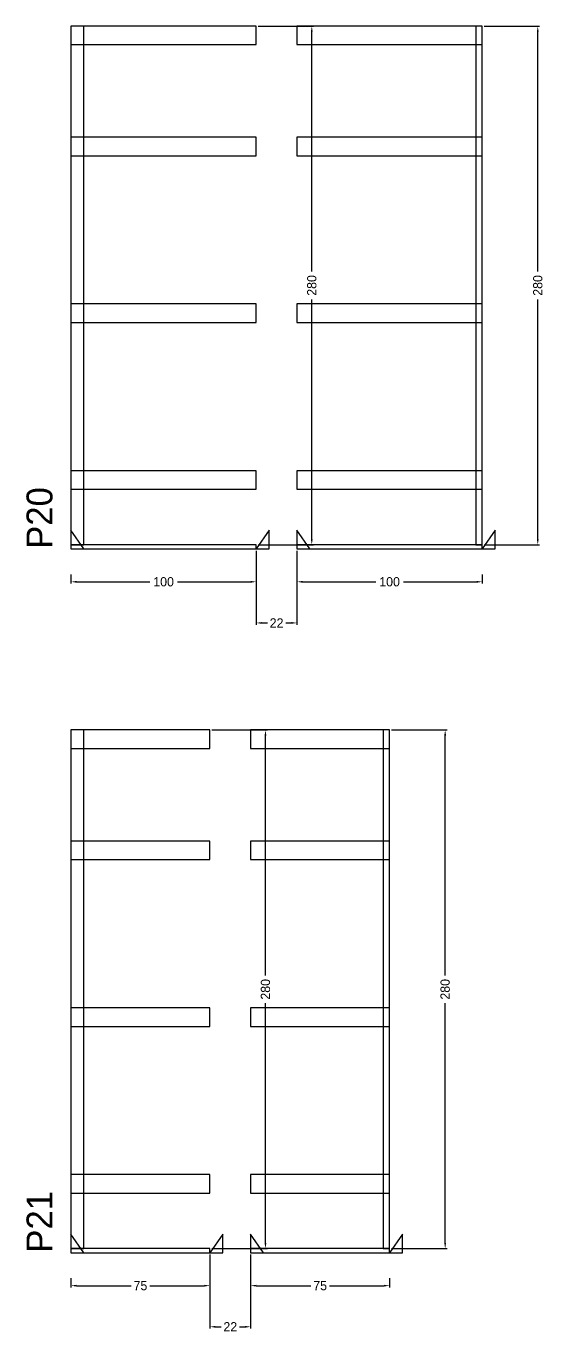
# Model space of a CAD drawing. Header units: centimetres. Extents: x -10500 to 4299, y -12546 to 295.
# Drawn here: x 3976 to 4255, y -3843 to -3138 of the extents above; entities that cross this region are included whole.
import ezdxf

# ---------------------------------------------------------------- set-up
doc = ezdxf.new("R2010")
doc.units = ezdxf.units.CM
for name, color, linetype in [('COTA', 241, 'Continuous'), ('NOMENCLATURA', 7, 'Continuous'), ('SARR_2.2x10', 60, 'Continuous'), ('SARR_2.2x7', 40, 'Continuous')]:
    doc.layers.add(name, color=color, linetype=linetype)
doc.dimstyles.new('PAINEL-NOVA', dxfattribs={"dimtxt": 5, "dimasz": 3, "dimexe": 1, "dimexo": 1, "dimgap": 1, "dimtad": 1, "dimcen": 2.5, "dimazin": 3, "dimtfac": 1, "dimtmove": 0, "dimatfit": 3})

# ---------------------------------------------------------------- blocks, each defined once
blk = doc.blocks.new('_CLOSEDFILLED')
at = {"color": 0, "linetype": 'BYBLOCK'}
blk.add_solid([(-1, 0.16), (0, 0), (-1, -0.16)], dxfattribs=at)
blk = doc.blocks.new('*D327')
for p, q in [((4000, -3433.8), (4000, -3438.8)), ((4100, -3433.8), (4100, -3438.8)), ((4003, -3437.8), (4042.5, -3437.8)), ((4057.5, -3437.8), (4097, -3437.8))]:
    blk.add_line(p, q)
at = {"layer": 'Defpoints'}
for p in [(4000, -3432.8), (4100, -3432.8), (4000, -3437.8)]:
    blk.add_point(p, dxfattribs=at)
at = {"layer": 'SARR_2.2x10', "xscale": 3, "yscale": 3, "rotation": 180}
blk.add_blockref('_CLOSEDFILLED', (4000, -3437.8), dxfattribs=at)
at = {"layer": 'SARR_2.2x10', "xscale": 3, "yscale": 3}
blk.add_blockref('_CLOSEDFILLED', (4100, -3437.8), dxfattribs=at)
at = {"layer": 'SARR_2.2x10', "insert": (4050, -3437.8), "char_height": 5, "attachment_point": 5}
blk.add_mtext('100', dxfattribs=at)
blk = doc.blocks.new('*D328')
for p, q in [((4101, -3137.8), (4131, -3137.8)), ((4130, -3270.3), (4130, -3140.8)), ((4130, -3414.8), (4130, -3285.3)), ((4101, -3417.8), (4131, -3417.8))]:
    blk.add_line(p, q)
at = {"layer": 'Defpoints'}
for p in [(4100, -3137.8), (4100, -3417.8), (4130, -3417.8)]:
    blk.add_point(p, dxfattribs=at)
at = {"layer": 'SARR_2.2x10', "xscale": 3, "yscale": 3}
for p, rotation in [((4130, -3137.8), 90), ((4130, -3417.8), 270)]:
    blk.add_blockref('_CLOSEDFILLED', p, dxfattribs=dict(at, rotation=rotation))
at = {"layer": 'SARR_2.2x10', "insert": (4130, -3277.8), "char_height": 5, "attachment_point": 5, "rotation": 90}
blk.add_mtext('280', dxfattribs=at)
blk = doc.blocks.new('GRA-E')
at = {"layer": 'SARR_2.2x7'}
blk.add_lwpolyline([(0, 0), (7, 0), (0, 10)], close=True, dxfattribs=at)
blk = doc.blocks.new('GRA-D')
at = {"layer": 'SARR_2.2x7'}
blk.add_lwpolyline([(0, 0), (7, 0), (7, 10)], close=True, dxfattribs=at)
blk = doc.blocks.new('*D329')
for p, q in [((4122, -3433.8), (4122, -3438.8)), ((4222, -3433.8), (4222, -3438.8)), ((4125, -3437.8), (4164.5, -3437.8)), ((4179.5, -3437.8), (4219, -3437.8))]:
    blk.add_line(p, q)
at = {"layer": 'Defpoints'}
for p in [(4122, -3432.8), (4222, -3432.8), (4122, -3437.8)]:
    blk.add_point(p, dxfattribs=at)
at = {"layer": 'SARR_2.2x10', "xscale": 3, "yscale": 3, "rotation": 180}
blk.add_blockref('_CLOSEDFILLED', (4122, -3437.8), dxfattribs=at)
at = {"layer": 'SARR_2.2x10', "xscale": 3, "yscale": 3}
blk.add_blockref('_CLOSEDFILLED', (4222, -3437.8), dxfattribs=at)
at = {"layer": 'SARR_2.2x10', "insert": (4172, -3437.8), "char_height": 5, "attachment_point": 5}
blk.add_mtext('100', dxfattribs=at)
blk = doc.blocks.new('*D330')
for p, q in [((4223, -3137.8), (4253, -3137.8)), ((4252, -3270.3), (4252, -3140.8)), ((4252, -3414.8), (4252, -3285.3)), ((4223, -3417.8), (4253, -3417.8))]:
    blk.add_line(p, q)
at = {"layer": 'Defpoints'}
for p in [(4222, -3137.8), (4222, -3417.8), (4252, -3417.8)]:
    blk.add_point(p, dxfattribs=at)
at = {"layer": 'SARR_2.2x10', "xscale": 3, "yscale": 3}
for p, rotation in [((4252, -3137.8), 90), ((4252, -3417.8), 270)]:
    blk.add_blockref('_CLOSEDFILLED', p, dxfattribs=dict(at, rotation=rotation))
at = {"layer": 'SARR_2.2x10', "insert": (4252, -3277.8), "char_height": 5, "attachment_point": 5, "rotation": 90}
blk.add_mtext('280', dxfattribs=at)
blk = doc.blocks.new('*D331')
for p, q in [((4223, -3137.8), (4253, -3137.8)), ((4252, -3270.3), (4252, -3140.8)), ((4252, -3414.8), (4252, -3285.3)), ((4223, -3417.8), (4253, -3417.8))]:
    blk.add_line(p, q)
at = {"layer": 'Defpoints'}
for p in [(4222, -3137.8), (4222, -3417.8), (4252, -3417.8)]:
    blk.add_point(p, dxfattribs=at)
at = {"layer": 'SARR_2.2x10', "xscale": 3, "yscale": 3}
for p, rotation in [((4252, -3137.8), 90), ((4252, -3417.8), 270)]:
    blk.add_blockref('_CLOSEDFILLED', p, dxfattribs=dict(at, rotation=rotation))
at = {"layer": 'SARR_2.2x10', "insert": (4252, -3277.8), "char_height": 5, "attachment_point": 5, "rotation": 90}
blk.add_mtext('280', dxfattribs=at)
blk = doc.blocks.new('*D332')
for p, q in [((4223, -3137.8), (4253, -3137.8)), ((4252, -3270.3), (4252, -3140.8)), ((4252, -3414.8), (4252, -3285.3)), ((4223, -3417.8), (4253, -3417.8))]:
    blk.add_line(p, q)
at = {"layer": 'Defpoints'}
for p in [(4222, -3137.8), (4222, -3417.8), (4252, -3417.8)]:
    blk.add_point(p, dxfattribs=at)
at = {"layer": 'SARR_2.2x10', "xscale": 3, "yscale": 3}
for p, rotation in [((4252, -3137.8), 90), ((4252, -3417.8), 270)]:
    blk.add_blockref('_CLOSEDFILLED', p, dxfattribs=dict(at, rotation=rotation))
at = {"layer": 'SARR_2.2x10', "insert": (4252, -3277.8), "char_height": 5, "attachment_point": 5, "rotation": 90}
blk.add_mtext('280', dxfattribs=at)
blk = doc.blocks.new('*D333')
for p, q in [((4223, -3137.8), (4253, -3137.8)), ((4252, -3270.3), (4252, -3140.8)), ((4252, -3414.8), (4252, -3285.3)), ((4223, -3417.8), (4253, -3417.8))]:
    blk.add_line(p, q)
at = {"layer": 'Defpoints'}
for p in [(4222, -3137.8), (4222, -3417.8), (4252, -3417.8)]:
    blk.add_point(p, dxfattribs=at)
at = {"layer": 'SARR_2.2x10', "xscale": 3, "yscale": 3}
for p, rotation in [((4252, -3137.8), 90), ((4252, -3417.8), 270)]:
    blk.add_blockref('_CLOSEDFILLED', p, dxfattribs=dict(at, rotation=rotation))
at = {"layer": 'SARR_2.2x10', "insert": (4252, -3277.8), "char_height": 5, "attachment_point": 5, "rotation": 90}
blk.add_mtext('280', dxfattribs=at)
blk = doc.blocks.new('*D334')
for p, q in [((4223, -3137.8), (4253, -3137.8)), ((4252, -3270.3), (4252, -3140.8)), ((4252, -3414.8), (4252, -3285.3)), ((4223, -3417.8), (4253, -3417.8))]:
    blk.add_line(p, q)
at = {"layer": 'Defpoints'}
for p in [(4222, -3137.8), (4222, -3417.8), (4252, -3417.8)]:
    blk.add_point(p, dxfattribs=at)
at = {"layer": 'SARR_2.2x10', "xscale": 3, "yscale": 3}
for p, rotation in [((4252, -3137.8), 90), ((4252, -3417.8), 270)]:
    blk.add_blockref('_CLOSEDFILLED', p, dxfattribs=dict(at, rotation=rotation))
at = {"layer": 'SARR_2.2x10', "insert": (4252, -3277.8), "char_height": 5, "attachment_point": 5, "rotation": 90}
blk.add_mtext('280', dxfattribs=at)
blk = doc.blocks.new('*D335')
for p, q in [((4223, -3137.8), (4253, -3137.8)), ((4252, -3270.3), (4252, -3140.8)), ((4252, -3414.8), (4252, -3285.3)), ((4223, -3417.8), (4253, -3417.8))]:
    blk.add_line(p, q)
at = {"layer": 'Defpoints'}
for p in [(4222, -3137.8), (4222, -3417.8), (4252, -3417.8)]:
    blk.add_point(p, dxfattribs=at)
at = {"layer": 'SARR_2.2x10', "xscale": 3, "yscale": 3}
for p, rotation in [((4252, -3137.8), 90), ((4252, -3417.8), 270)]:
    blk.add_blockref('_CLOSEDFILLED', p, dxfattribs=dict(at, rotation=rotation))
at = {"layer": 'SARR_2.2x10', "insert": (4252, -3277.8), "char_height": 5, "attachment_point": 5, "rotation": 90}
blk.add_mtext('280', dxfattribs=at)
blk = doc.blocks.new('*D336')
for p, q in [((4223, -3137.8), (4253, -3137.8)), ((4252, -3270.3), (4252, -3140.8)), ((4252, -3414.8), (4252, -3285.3)), ((4223, -3417.8), (4253, -3417.8))]:
    blk.add_line(p, q)
at = {"layer": 'Defpoints'}
for p in [(4222, -3137.8), (4222, -3417.8), (4252, -3417.8)]:
    blk.add_point(p, dxfattribs=at)
at = {"layer": 'SARR_2.2x10', "xscale": 3, "yscale": 3}
for p, rotation in [((4252, -3137.8), 90), ((4252, -3417.8), 270)]:
    blk.add_blockref('_CLOSEDFILLED', p, dxfattribs=dict(at, rotation=rotation))
at = {"layer": 'SARR_2.2x10', "insert": (4252, -3277.8), "char_height": 5, "attachment_point": 5, "rotation": 90}
blk.add_mtext('280', dxfattribs=at)
blk = doc.blocks.new('*D337')
for p, q in [((4223, -3137.8), (4253, -3137.8)), ((4252, -3270.3), (4252, -3140.8)), ((4252, -3414.8), (4252, -3285.3)), ((4223, -3417.8), (4253, -3417.8))]:
    blk.add_line(p, q)
at = {"layer": 'Defpoints'}
for p in [(4222, -3137.8), (4222, -3417.8), (4252, -3417.8)]:
    blk.add_point(p, dxfattribs=at)
at = {"layer": 'SARR_2.2x10', "xscale": 3, "yscale": 3}
for p, rotation in [((4252, -3137.8), 90), ((4252, -3417.8), 270)]:
    blk.add_blockref('_CLOSEDFILLED', p, dxfattribs=dict(at, rotation=rotation))
at = {"layer": 'SARR_2.2x10', "insert": (4252, -3277.8), "char_height": 5, "attachment_point": 5, "rotation": 90}
blk.add_mtext('280', dxfattribs=at)
blk = doc.blocks.new('*D338')
for p, q in [((4223, -3137.8), (4253, -3137.8)), ((4252, -3270.3), (4252, -3140.8)), ((4252, -3414.8), (4252, -3285.3)), ((4223, -3417.8), (4253, -3417.8))]:
    blk.add_line(p, q)
at = {"layer": 'Defpoints'}
for p in [(4222, -3137.8), (4222, -3417.8), (4252, -3417.8)]:
    blk.add_point(p, dxfattribs=at)
at = {"layer": 'SARR_2.2x10', "xscale": 3, "yscale": 3}
for p, rotation in [((4252, -3137.8), 90), ((4252, -3417.8), 270)]:
    blk.add_blockref('_CLOSEDFILLED', p, dxfattribs=dict(at, rotation=rotation))
at = {"layer": 'SARR_2.2x10', "insert": (4252, -3277.8), "char_height": 5, "attachment_point": 5, "rotation": 90}
blk.add_mtext('280', dxfattribs=at)
blk = doc.blocks.new('*D339')
for p, q in [((4223, -3137.8), (4253, -3137.8)), ((4252, -3270.3), (4252, -3140.8)), ((4252, -3414.8), (4252, -3285.3)), ((4223, -3417.8), (4253, -3417.8))]:
    blk.add_line(p, q)
at = {"layer": 'Defpoints'}
for p in [(4222, -3137.8), (4222, -3417.8), (4252, -3417.8)]:
    blk.add_point(p, dxfattribs=at)
at = {"layer": 'SARR_2.2x10', "xscale": 3, "yscale": 3}
for p, rotation in [((4252, -3137.8), 90), ((4252, -3417.8), 270)]:
    blk.add_blockref('_CLOSEDFILLED', p, dxfattribs=dict(at, rotation=rotation))
at = {"layer": 'SARR_2.2x10', "insert": (4252, -3277.8), "char_height": 5, "attachment_point": 5, "rotation": 90}
blk.add_mtext('280', dxfattribs=at)
blk = doc.blocks.new('*D340')
for p, q in [((4100, -3421), (4100, -3461)), ((4122, -3421), (4122, -3461)), ((4103, -3460), (4106, -3460)), ((4116, -3460), (4119, -3460))]:
    blk.add_line(p, q)
at = {"layer": 'Defpoints'}
for p in [(4100, -3420), (4122, -3420), (4100, -3460)]:
    blk.add_point(p, dxfattribs=at)
at = {"layer": 'COTA', "xscale": 3, "yscale": 3, "rotation": 180}
blk.add_blockref('_CLOSEDFILLED', (4100, -3460), dxfattribs=at)
at = {"layer": 'COTA', "xscale": 3, "yscale": 3}
blk.add_blockref('_CLOSEDFILLED', (4122, -3460), dxfattribs=at)
at = {"layer": 'COTA', "insert": (4111, -3460), "char_height": 5, "attachment_point": 5}
blk.add_mtext('22', dxfattribs=at)
blk = doc.blocks.new('*D361')
for p, q in [((4000, -3813.8), (4000, -3818.8)), ((4075, -3813.8), (4075, -3818.8)), ((4003, -3817.8), (4032.5, -3817.8)), ((4042.5, -3817.8), (4072, -3817.8))]:
    blk.add_line(p, q)
at = {"layer": 'Defpoints'}
for p in [(4000, -3812.8), (4075, -3812.8), (4000, -3817.8)]:
    blk.add_point(p, dxfattribs=at)
at = {"layer": 'SARR_2.2x10', "xscale": 3, "yscale": 3, "rotation": 180}
blk.add_blockref('_CLOSEDFILLED', (4000, -3817.8), dxfattribs=at)
at = {"layer": 'SARR_2.2x10', "xscale": 3, "yscale": 3}
blk.add_blockref('_CLOSEDFILLED', (4075, -3817.8), dxfattribs=at)
at = {"layer": 'SARR_2.2x10', "insert": (4037.5, -3817.8), "char_height": 5, "attachment_point": 5}
blk.add_mtext('75', dxfattribs=at)
blk = doc.blocks.new('*D362')
for p, q in [((4076, -3517.8), (4106, -3517.8)), ((4105, -3650.3), (4105, -3520.8)), ((4105, -3794.8), (4105, -3665.3)), ((4076, -3797.8), (4106, -3797.8))]:
    blk.add_line(p, q)
at = {"layer": 'Defpoints'}
for p in [(4075, -3517.8), (4075, -3797.8), (4105, -3797.8)]:
    blk.add_point(p, dxfattribs=at)
at = {"layer": 'SARR_2.2x10', "xscale": 3, "yscale": 3}
for p, rotation in [((4105, -3517.8), 90), ((4105, -3797.8), 270)]:
    blk.add_blockref('_CLOSEDFILLED', p, dxfattribs=dict(at, rotation=rotation))
at = {"layer": 'SARR_2.2x10', "insert": (4105, -3657.8), "char_height": 5, "attachment_point": 5, "rotation": 90}
blk.add_mtext('280', dxfattribs=at)
blk = doc.blocks.new('*D363')
for p, q in [((4097, -3813.8), (4097, -3818.8)), ((4172, -3813.8), (4172, -3818.8)), ((4100, -3817.8), (4129.5, -3817.8)), ((4139.5, -3817.8), (4169, -3817.8))]:
    blk.add_line(p, q)
at = {"layer": 'Defpoints'}
for p in [(4097, -3812.8), (4172, -3812.8), (4097, -3817.8)]:
    blk.add_point(p, dxfattribs=at)
at = {"layer": 'SARR_2.2x10', "xscale": 3, "yscale": 3, "rotation": 180}
blk.add_blockref('_CLOSEDFILLED', (4097, -3817.8), dxfattribs=at)
at = {"layer": 'SARR_2.2x10', "xscale": 3, "yscale": 3}
blk.add_blockref('_CLOSEDFILLED', (4172, -3817.8), dxfattribs=at)
at = {"layer": 'SARR_2.2x10', "insert": (4134.5, -3817.8), "char_height": 5, "attachment_point": 5}
blk.add_mtext('75', dxfattribs=at)
blk = doc.blocks.new('*D364')
for p, q in [((4173, -3517.8), (4203, -3517.8)), ((4202, -3650.3), (4202, -3520.8)), ((4202, -3794.8), (4202, -3665.3)), ((4173, -3797.8), (4203, -3797.8))]:
    blk.add_line(p, q)
at = {"layer": 'Defpoints'}
for p in [(4172, -3517.8), (4172, -3797.8), (4202, -3797.8)]:
    blk.add_point(p, dxfattribs=at)
at = {"layer": 'SARR_2.2x10', "xscale": 3, "yscale": 3}
for p, rotation in [((4202, -3517.8), 90), ((4202, -3797.8), 270)]:
    blk.add_blockref('_CLOSEDFILLED', p, dxfattribs=dict(at, rotation=rotation))
at = {"layer": 'SARR_2.2x10', "insert": (4202, -3657.8), "char_height": 5, "attachment_point": 5, "rotation": 90}
blk.add_mtext('280', dxfattribs=at)
blk = doc.blocks.new('*D365')
for p, q in [((4173, -3517.8), (4203, -3517.8)), ((4202, -3650.3), (4202, -3520.8)), ((4202, -3794.8), (4202, -3665.3)), ((4173, -3797.8), (4203, -3797.8))]:
    blk.add_line(p, q)
at = {"layer": 'Defpoints'}
for p in [(4172, -3517.8), (4172, -3797.8), (4202, -3797.8)]:
    blk.add_point(p, dxfattribs=at)
at = {"layer": 'SARR_2.2x10', "xscale": 3, "yscale": 3}
for p, rotation in [((4202, -3517.8), 90), ((4202, -3797.8), 270)]:
    blk.add_blockref('_CLOSEDFILLED', p, dxfattribs=dict(at, rotation=rotation))
at = {"layer": 'SARR_2.2x10', "insert": (4202, -3657.8), "char_height": 5, "attachment_point": 5, "rotation": 90}
blk.add_mtext('280', dxfattribs=at)
blk = doc.blocks.new('*D366')
for p, q in [((4173, -3517.8), (4203, -3517.8)), ((4202, -3650.3), (4202, -3520.8)), ((4202, -3794.8), (4202, -3665.3)), ((4173, -3797.8), (4203, -3797.8))]:
    blk.add_line(p, q)
at = {"layer": 'Defpoints'}
for p in [(4172, -3517.8), (4172, -3797.8), (4202, -3797.8)]:
    blk.add_point(p, dxfattribs=at)
at = {"layer": 'SARR_2.2x10', "xscale": 3, "yscale": 3}
for p, rotation in [((4202, -3517.8), 90), ((4202, -3797.8), 270)]:
    blk.add_blockref('_CLOSEDFILLED', p, dxfattribs=dict(at, rotation=rotation))
at = {"layer": 'SARR_2.2x10', "insert": (4202, -3657.8), "char_height": 5, "attachment_point": 5, "rotation": 90}
blk.add_mtext('280', dxfattribs=at)
blk = doc.blocks.new('*D367')
for p, q in [((4173, -3517.8), (4203, -3517.8)), ((4202, -3650.3), (4202, -3520.8)), ((4202, -3794.8), (4202, -3665.3)), ((4173, -3797.8), (4203, -3797.8))]:
    blk.add_line(p, q)
at = {"layer": 'Defpoints'}
for p in [(4172, -3517.8), (4172, -3797.8), (4202, -3797.8)]:
    blk.add_point(p, dxfattribs=at)
at = {"layer": 'SARR_2.2x10', "xscale": 3, "yscale": 3}
for p, rotation in [((4202, -3517.8), 90), ((4202, -3797.8), 270)]:
    blk.add_blockref('_CLOSEDFILLED', p, dxfattribs=dict(at, rotation=rotation))
at = {"layer": 'SARR_2.2x10', "insert": (4202, -3657.8), "char_height": 5, "attachment_point": 5, "rotation": 90}
blk.add_mtext('280', dxfattribs=at)
blk = doc.blocks.new('*D368')
for p, q in [((4173, -3517.8), (4203, -3517.8)), ((4202, -3650.3), (4202, -3520.8)), ((4202, -3794.8), (4202, -3665.3)), ((4173, -3797.8), (4203, -3797.8))]:
    blk.add_line(p, q)
at = {"layer": 'Defpoints'}
for p in [(4172, -3517.8), (4172, -3797.8), (4202, -3797.8)]:
    blk.add_point(p, dxfattribs=at)
at = {"layer": 'SARR_2.2x10', "xscale": 3, "yscale": 3}
for p, rotation in [((4202, -3517.8), 90), ((4202, -3797.8), 270)]:
    blk.add_blockref('_CLOSEDFILLED', p, dxfattribs=dict(at, rotation=rotation))
at = {"layer": 'SARR_2.2x10', "insert": (4202, -3657.8), "char_height": 5, "attachment_point": 5, "rotation": 90}
blk.add_mtext('280', dxfattribs=at)
blk = doc.blocks.new('*D369')
for p, q in [((4173, -3517.8), (4203, -3517.8)), ((4202, -3650.3), (4202, -3520.8)), ((4202, -3794.8), (4202, -3665.3)), ((4173, -3797.8), (4203, -3797.8))]:
    blk.add_line(p, q)
at = {"layer": 'Defpoints'}
for p in [(4172, -3517.8), (4172, -3797.8), (4202, -3797.8)]:
    blk.add_point(p, dxfattribs=at)
at = {"layer": 'SARR_2.2x10', "xscale": 3, "yscale": 3}
for p, rotation in [((4202, -3517.8), 90), ((4202, -3797.8), 270)]:
    blk.add_blockref('_CLOSEDFILLED', p, dxfattribs=dict(at, rotation=rotation))
at = {"layer": 'SARR_2.2x10', "insert": (4202, -3657.8), "char_height": 5, "attachment_point": 5, "rotation": 90}
blk.add_mtext('280', dxfattribs=at)
blk = doc.blocks.new('*D370')
for p, q in [((4173, -3517.8), (4203, -3517.8)), ((4202, -3650.3), (4202, -3520.8)), ((4202, -3794.8), (4202, -3665.3)), ((4173, -3797.8), (4203, -3797.8))]:
    blk.add_line(p, q)
at = {"layer": 'Defpoints'}
for p in [(4172, -3517.8), (4172, -3797.8), (4202, -3797.8)]:
    blk.add_point(p, dxfattribs=at)
at = {"layer": 'SARR_2.2x10', "xscale": 3, "yscale": 3}
for p, rotation in [((4202, -3517.8), 90), ((4202, -3797.8), 270)]:
    blk.add_blockref('_CLOSEDFILLED', p, dxfattribs=dict(at, rotation=rotation))
at = {"layer": 'SARR_2.2x10', "insert": (4202, -3657.8), "char_height": 5, "attachment_point": 5, "rotation": 90}
blk.add_mtext('280', dxfattribs=at)
blk = doc.blocks.new('*D371')
for p, q in [((4173, -3517.8), (4203, -3517.8)), ((4202, -3650.3), (4202, -3520.8)), ((4202, -3794.8), (4202, -3665.3)), ((4173, -3797.8), (4203, -3797.8))]:
    blk.add_line(p, q)
at = {"layer": 'Defpoints'}
for p in [(4172, -3517.8), (4172, -3797.8), (4202, -3797.8)]:
    blk.add_point(p, dxfattribs=at)
at = {"layer": 'SARR_2.2x10', "xscale": 3, "yscale": 3}
for p, rotation in [((4202, -3517.8), 90), ((4202, -3797.8), 270)]:
    blk.add_blockref('_CLOSEDFILLED', p, dxfattribs=dict(at, rotation=rotation))
at = {"layer": 'SARR_2.2x10', "insert": (4202, -3657.8), "char_height": 5, "attachment_point": 5, "rotation": 90}
blk.add_mtext('280', dxfattribs=at)
blk = doc.blocks.new('*D372')
for p, q in [((4173, -3517.8), (4203, -3517.8)), ((4202, -3650.3), (4202, -3520.8)), ((4202, -3794.8), (4202, -3665.3)), ((4173, -3797.8), (4203, -3797.8))]:
    blk.add_line(p, q)
at = {"layer": 'Defpoints'}
for p in [(4172, -3517.8), (4172, -3797.8), (4202, -3797.8)]:
    blk.add_point(p, dxfattribs=at)
at = {"layer": 'SARR_2.2x10', "xscale": 3, "yscale": 3}
for p, rotation in [((4202, -3517.8), 90), ((4202, -3797.8), 270)]:
    blk.add_blockref('_CLOSEDFILLED', p, dxfattribs=dict(at, rotation=rotation))
at = {"layer": 'SARR_2.2x10', "insert": (4202, -3657.8), "char_height": 5, "attachment_point": 5, "rotation": 90}
blk.add_mtext('280', dxfattribs=at)
blk = doc.blocks.new('*D373')
for p, q in [((4173, -3517.8), (4203, -3517.8)), ((4202, -3650.3), (4202, -3520.8)), ((4202, -3794.8), (4202, -3665.3)), ((4173, -3797.8), (4203, -3797.8))]:
    blk.add_line(p, q)
at = {"layer": 'Defpoints'}
for p in [(4172, -3517.8), (4172, -3797.8), (4202, -3797.8)]:
    blk.add_point(p, dxfattribs=at)
at = {"layer": 'SARR_2.2x10', "xscale": 3, "yscale": 3}
for p, rotation in [((4202, -3517.8), 90), ((4202, -3797.8), 270)]:
    blk.add_blockref('_CLOSEDFILLED', p, dxfattribs=dict(at, rotation=rotation))
at = {"layer": 'SARR_2.2x10', "insert": (4202, -3657.8), "char_height": 5, "attachment_point": 5, "rotation": 90}
blk.add_mtext('280', dxfattribs=at)
blk = doc.blocks.new('*D374')
for p, q in [((4075, -3801), (4075, -3841)), ((4097, -3801), (4097, -3841)), ((4078, -3840), (4081, -3840)), ((4091, -3840), (4094, -3840))]:
    blk.add_line(p, q)
at = {"layer": 'Defpoints'}
for p in [(4075, -3800), (4097, -3800), (4075, -3840)]:
    blk.add_point(p, dxfattribs=at)
at = {"layer": 'COTA', "xscale": 3, "yscale": 3, "rotation": 180}
blk.add_blockref('_CLOSEDFILLED', (4075, -3840), dxfattribs=at)
at = {"layer": 'COTA', "xscale": 3, "yscale": 3}
blk.add_blockref('_CLOSEDFILLED', (4097, -3840), dxfattribs=at)
at = {"layer": 'COTA', "insert": (4086, -3840), "char_height": 5, "attachment_point": 5}
blk.add_mtext('22', dxfattribs=at)

msp = doc.modelspace()

# ---------------------------------------------------------------- linework, layer by layer
at = {"layer": 'SARR_2.2x10'}
for p, q in [((4100, -3137.8), (4000, -3137.8)), ((4000, -3137.8), (4000, -3147.8)), ((4100, -3147.8), (4100, -3137.8)), ((4222, -3137.8), (4122, -3137.8)), ((4122, -3137.8), (4122, -3147.8)), ((4222, -3147.8), (4222, -3137.8)), ((4000, -3147.8), (4100, -3147.8)), ((4122, -3147.8), (4222, -3147.8)), ((4100, -3197.8), (4000, -3197.8)), ((4000, -3197.8), (4000, -3207.8)), ((4100, -3207.8), (4100, -3197.8)), ((4222, -3197.8), (4122, -3197.8)), ((4122, -3197.8), (4122, -3207.8)), ((4222, -3207.8), (4222, -3197.8)), ((4000, -3207.8), (4100, -3207.8)), ((4122, -3207.8), (4222, -3207.8)), ((4100, -3287.8), (4000, -3287.8)), ((4000, -3287.8), (4000, -3297.8)), ((4100, -3297.8), (4100, -3287.8)), ((4222, -3287.8), (4122, -3287.8)), ((4122, -3287.8), (4122, -3297.8)), ((4222, -3297.8), (4222, -3287.8)), ((4000, -3297.8), (4100, -3297.8)), ((4122, -3297.8), (4222, -3297.8)), ((4100, -3377.8), (4000, -3377.8)), ((4000, -3377.8), (4000, -3387.8)), ((4100, -3387.8), (4100, -3377.8)), ((4222, -3377.8), (4122, -3377.8)), ((4122, -3377.8), (4122, -3387.8)), ((4222, -3387.8), (4222, -3377.8)), ((4000, -3387.8), (4100, -3387.8)), ((4122, -3387.8), (4222, -3387.8)), ((4075, -3517.8), (4000, -3517.8)), ((4000, -3517.8), (4000, -3527.8)), ((4075, -3527.8), (4075, -3517.8)), ((4172, -3517.8), (4097, -3517.8)), ((4097, -3517.8), (4097, -3527.8)), ((4172, -3527.8), (4172, -3517.8)), ((4000, -3527.8), (4075, -3527.8)), ((4097, -3527.8), (4172, -3527.8)), ((4075, -3577.8), (4000, -3577.8)), ((4000, -3577.8), (4000, -3587.8)), ((4075, -3587.8), (4075, -3577.8)), ((4172, -3577.8), (4097, -3577.8)), ((4097, -3577.8), (4097, -3587.8)), ((4172, -3587.8), (4172, -3577.8)), ((4000, -3587.8), (4075, -3587.8)), ((4097, -3587.8), (4172, -3587.8)), ((4075, -3667.8), (4000, -3667.8)), ((4000, -3667.8), (4000, -3677.8)), ((4075, -3677.8), (4075, -3667.8)), ((4172, -3667.8), (4097, -3667.8)), ((4097, -3667.8), (4097, -3677.8)), ((4172, -3677.8), (4172, -3667.8)), ((4000, -3677.8), (4075, -3677.8)), ((4097, -3677.8), (4172, -3677.8)), ((4075, -3757.8), (4000, -3757.8)), ((4000, -3757.8), (4000, -3767.8)), ((4075, -3767.8), (4075, -3757.8)), ((4172, -3757.8), (4097, -3757.8)), ((4097, -3757.8), (4097, -3767.8)), ((4172, -3767.8), (4172, -3757.8)), ((4000, -3767.8), (4075, -3767.8)), ((4097, -3767.8), (4172, -3767.8))]:
    msp.add_line(p, q, dxfattribs=at)
at = {"layer": 'SARR_2.2x7'}
for p, q in [((4007, -3137.8), (4000, -3137.8)), ((4000, -3137.8), (4000, -3417.8)), ((4007, -3417.8), (4007, -3137.8)), ((4222, -3137.8), (4218.5, -3137.8)), ((4218.5, -3137.8), (4218.5, -3417.8)), ((4222, -3417.8), (4222, -3137.8)), ((4100, -3417.8), (4000, -3417.8)), ((4000, -3417.8), (4000, -3420)), ((4000, -3417.8), (4007, -3417.8)), ((4000, -3420), (4100, -3420)), ((4100, -3420), (4100, -3417.8)), ((4222, -3417.8), (4122, -3417.8)), ((4122, -3417.8), (4122, -3420)), ((4122, -3420), (4222, -3420)), ((4218.5, -3417.8), (4222, -3417.8)), ((4222, -3420), (4222, -3417.8)), ((4007, -3517.8), (4000, -3517.8)), ((4000, -3517.8), (4000, -3797.8)), ((4007, -3797.8), (4007, -3517.8)), ((4172, -3517.8), (4168.5, -3517.8)), ((4168.5, -3517.8), (4168.5, -3797.8)), ((4172, -3797.8), (4172, -3517.8)), ((4075, -3797.8), (4000, -3797.8)), ((4000, -3797.8), (4000, -3800)), ((4000, -3797.8), (4007, -3797.8)), ((4000, -3800), (4075, -3800)), ((4075, -3800), (4075, -3797.8)), ((4172, -3797.8), (4097, -3797.8)), ((4097, -3797.8), (4097, -3800)), ((4097, -3800), (4172, -3800)), ((4168.5, -3797.8), (4172, -3797.8)), ((4172, -3800), (4172, -3797.8))]:
    msp.add_line(p, q, dxfattribs=at)

# ---------------------------------------------------------------- block references
for name, p in [('GRA-E', (4000, -3420)), ('GRA-D', (4100, -3420)), ('GRA-E', (4122, -3420)), ('GRA-D', (4222, -3420)), ('GRA-E', (4000, -3800)), ('GRA-D', (4075, -3800)), ('GRA-E', (4097, -3800)), ('GRA-D', (4172, -3800))]:
    msp.add_blockref(name, p, dxfattribs=at)

# ---------------------------------------------------------------- texts
at = {"layer": 'NOMENCLATURA'}
for s, p in [('P20', (3990, -3420)), ('P21', (3990, -3800))]:
    msp.add_text(s, height=14, rotation=90, dxfattribs=at).set_placement(p)

# ---------------------------------------------------------------- dimensions: what is measured, and where the dimension line sits
at = {"layer": 'COTA'}
for base, p1, p2, picture, middle in [((4100, -3460), (4100, -3420), (4122, -3420), '*D340', (4111, -3460)), ((4075, -3840), (4075, -3800), (4097, -3800), '*D374', (4086, -3840))]:
    dim = msp.add_linear_dim(base=base, p1=p1, p2=p2, dimstyle='PAINEL-NOVA', dxfattribs=at)
    dim.commit()
    dim.dimension.update_dxf_attribs({"geometry": picture, "text_midpoint": middle})
at = {"layer": 'SARR_2.2x10'}
for base, p1, p2, picture, middle in [((4130, -3417.8), (4100, -3417.8), (4100, -3137.8), '*D328', (4130, -3277.8)), ((4252, -3417.8), (4222, -3417.8), (4222, -3137.8), '*D330', (4252, -3277.8)), ((4252, -3417.8), (4222, -3417.8), (4222, -3137.8), '*D331', (4252, -3277.8)), ((4252, -3417.8), (4222, -3417.8), (4222, -3137.8), '*D332', (4252, -3277.8)), ((4252, -3417.8), (4222, -3417.8), (4222, -3137.8), '*D333', (4252, -3277.8)), ((4252, -3417.8), (4222, -3417.8), (4222, -3137.8), '*D334', (4252, -3277.8)), ((4252, -3417.8), (4222, -3417.8), (4222, -3137.8), '*D335', (4252, -3277.8)), ((4252, -3417.8), (4222, -3417.8), (4222, -3137.8), '*D336', (4252, -3277.8)), ((4252, -3417.8), (4222, -3417.8), (4222, -3137.8), '*D337', (4252, -3277.8)), ((4252, -3417.8), (4222, -3417.8), (4222, -3137.8), '*D338', (4252, -3277.8)), ((4252, -3417.8), (4222, -3417.8), (4222, -3137.8), '*D339', (4252, -3277.8)), ((4105, -3797.8), (4075, -3797.8), (4075, -3517.8), '*D362', (4105, -3657.8)), ((4202, -3797.8), (4172, -3797.8), (4172, -3517.8), '*D364', (4202, -3657.8)), ((4202, -3797.8), (4172, -3797.8), (4172, -3517.8), '*D365', (4202, -3657.8)), ((4202, -3797.8), (4172, -3797.8), (4172, -3517.8), '*D366', (4202, -3657.8)), ((4202, -3797.8), (4172, -3797.8), (4172, -3517.8), '*D367', (4202, -3657.8)), ((4202, -3797.8), (4172, -3797.8), (4172, -3517.8), '*D368', (4202, -3657.8)), ((4202, -3797.8), (4172, -3797.8), (4172, -3517.8), '*D369', (4202, -3657.8)), ((4202, -3797.8), (4172, -3797.8), (4172, -3517.8), '*D370', (4202, -3657.8)), ((4202, -3797.8), (4172, -3797.8), (4172, -3517.8), '*D371', (4202, -3657.8)), ((4202, -3797.8), (4172, -3797.8), (4172, -3517.8), '*D372', (4202, -3657.8)), ((4202, -3797.8), (4172, -3797.8), (4172, -3517.8), '*D373', (4202, -3657.8))]:
    dim = msp.add_linear_dim(base=base, p1=p1, p2=p2, angle=90, dimstyle='PAINEL-NOVA', dxfattribs=at)
    dim.commit()
    dim.dimension.update_dxf_attribs({"geometry": picture, "text_midpoint": middle})
for base, p1, p2, picture, middle in [((4000, -3437.8), (4000, -3432.8), (4100, -3432.8), '*D327', (4050, -3437.8)), ((4122, -3437.8), (4122, -3432.8), (4222, -3432.8), '*D329', (4172, -3437.8)), ((4000, -3817.8), (4000, -3812.8), (4075, -3812.8), '*D361', (4037.5, -3817.8)), ((4097, -3817.8), (4097, -3812.8), (4172, -3812.8), '*D363', (4134.5, -3817.8))]:
    dim = msp.add_linear_dim(base=base, p1=p1, p2=p2, dimstyle='PAINEL-NOVA', dxfattribs=at)
    dim.commit()
    dim.dimension.update_dxf_attribs({"geometry": picture, "text_midpoint": middle})

doc.saveas('drawing.dxf')
